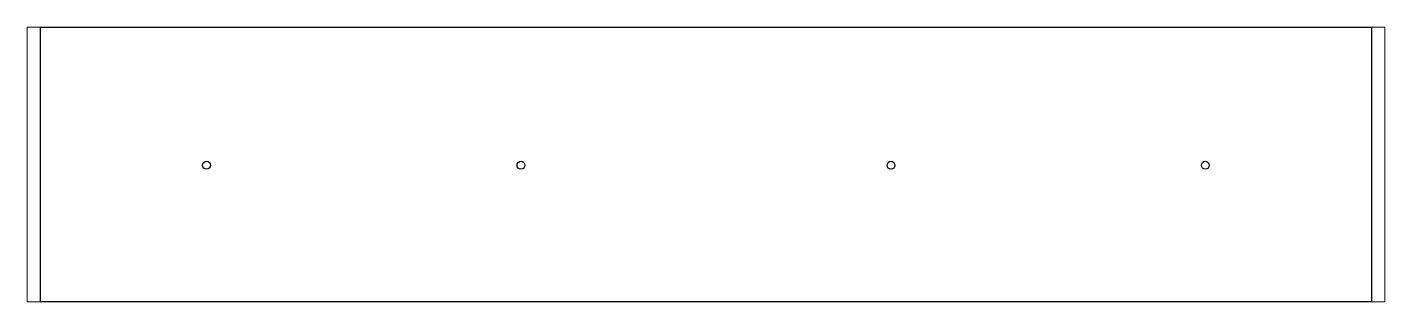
# Paper-space layout 'Layout1' of a CAD drawing. Header units: millimetres. Extents: x 0 to 257, y 72 to 123.
# The model-space entities are those that its viewports show. They can reach past a viewport. Long polylines and large blocks are cut down to what shows.
import ezdxf

# ---------------------------------------------------------------- set-up
doc = ezdxf.new("R2010")
doc.units = ezdxf.units.MM
doc.header["$LTSCALE"] = 25
doc.layers.add('3_Pezzi', color=7, linetype='Continuous')
doc.layers.add('5_Bulloni', color=7, linetype='Continuous')

# ---------------------------------------------------------------- blocks, each defined once
blk = doc.blocks.new('BL1553344776_00001')
at = {"layer": '5_Bulloni', "color": 2, "linetype": 'Continuous'}
blk.add_circle((222.8, -1), 5.25, dxfattribs=at)
blk = doc.blocks.new('BL1553344776_00002')
at = {"layer": '5_Bulloni', "color": 2, "linetype": 'Continuous'}
blk.add_circle((644.6, -1), 5.25, dxfattribs=at)
blk = doc.blocks.new('BL1553344776_00003')
at = {"layer": '5_Bulloni', "color": 2, "linetype": 'Continuous'}
blk.add_circle((1141.2, -1), 5.25, dxfattribs=at)
blk = doc.blocks.new('BL1553344776_00004')
at = {"layer": '5_Bulloni', "color": 2, "linetype": 'Continuous'}
blk.add_circle((1562.8, -1), 5.25, dxfattribs=at)

msp = doc.modelspace()

# ---------------------------------------------------------------- linework, layer by layer
at = {"layer": '3_Pezzi', "color": 3, "linetype": 'Continuous'}
for p, q in [((0, 44.8), (0, 184)), ((0, 184), (1785.8, 184)), ((1785.8, 184), (1785.8, 44.8)), ((0, -81.8), (0, 44.8)), ((1785.8, 44.8), (1785.8, -81.8)), ((0, -184), (0, -81.8)), ((1785.8, -81.8), (1785.8, -184)), ((1785.8, -184), (0, -184))]:
    msp.add_line(p, q, dxfattribs=at)

# ---------------------------------------------------------------- block references
at = {"layer": '5_Bulloni'}
for name in ['BL1553344776_00001', 'BL1553344776_00002', 'BL1553344776_00003', 'BL1553344776_00004']:
    msp.add_blockref(name, (0, 0), dxfattribs=at)

psp = doc.layouts.get("Layout1")

# ---------------------------------------------------------------- viewports
at = {"layer": '0'}
psp.add_viewport(center=(128.5, 97.5), size=(257, 51.9629), view_center_point=(892.92, 0), view_height=368.3019, dxfattribs=at)

doc.saveas('drawing.dxf')
